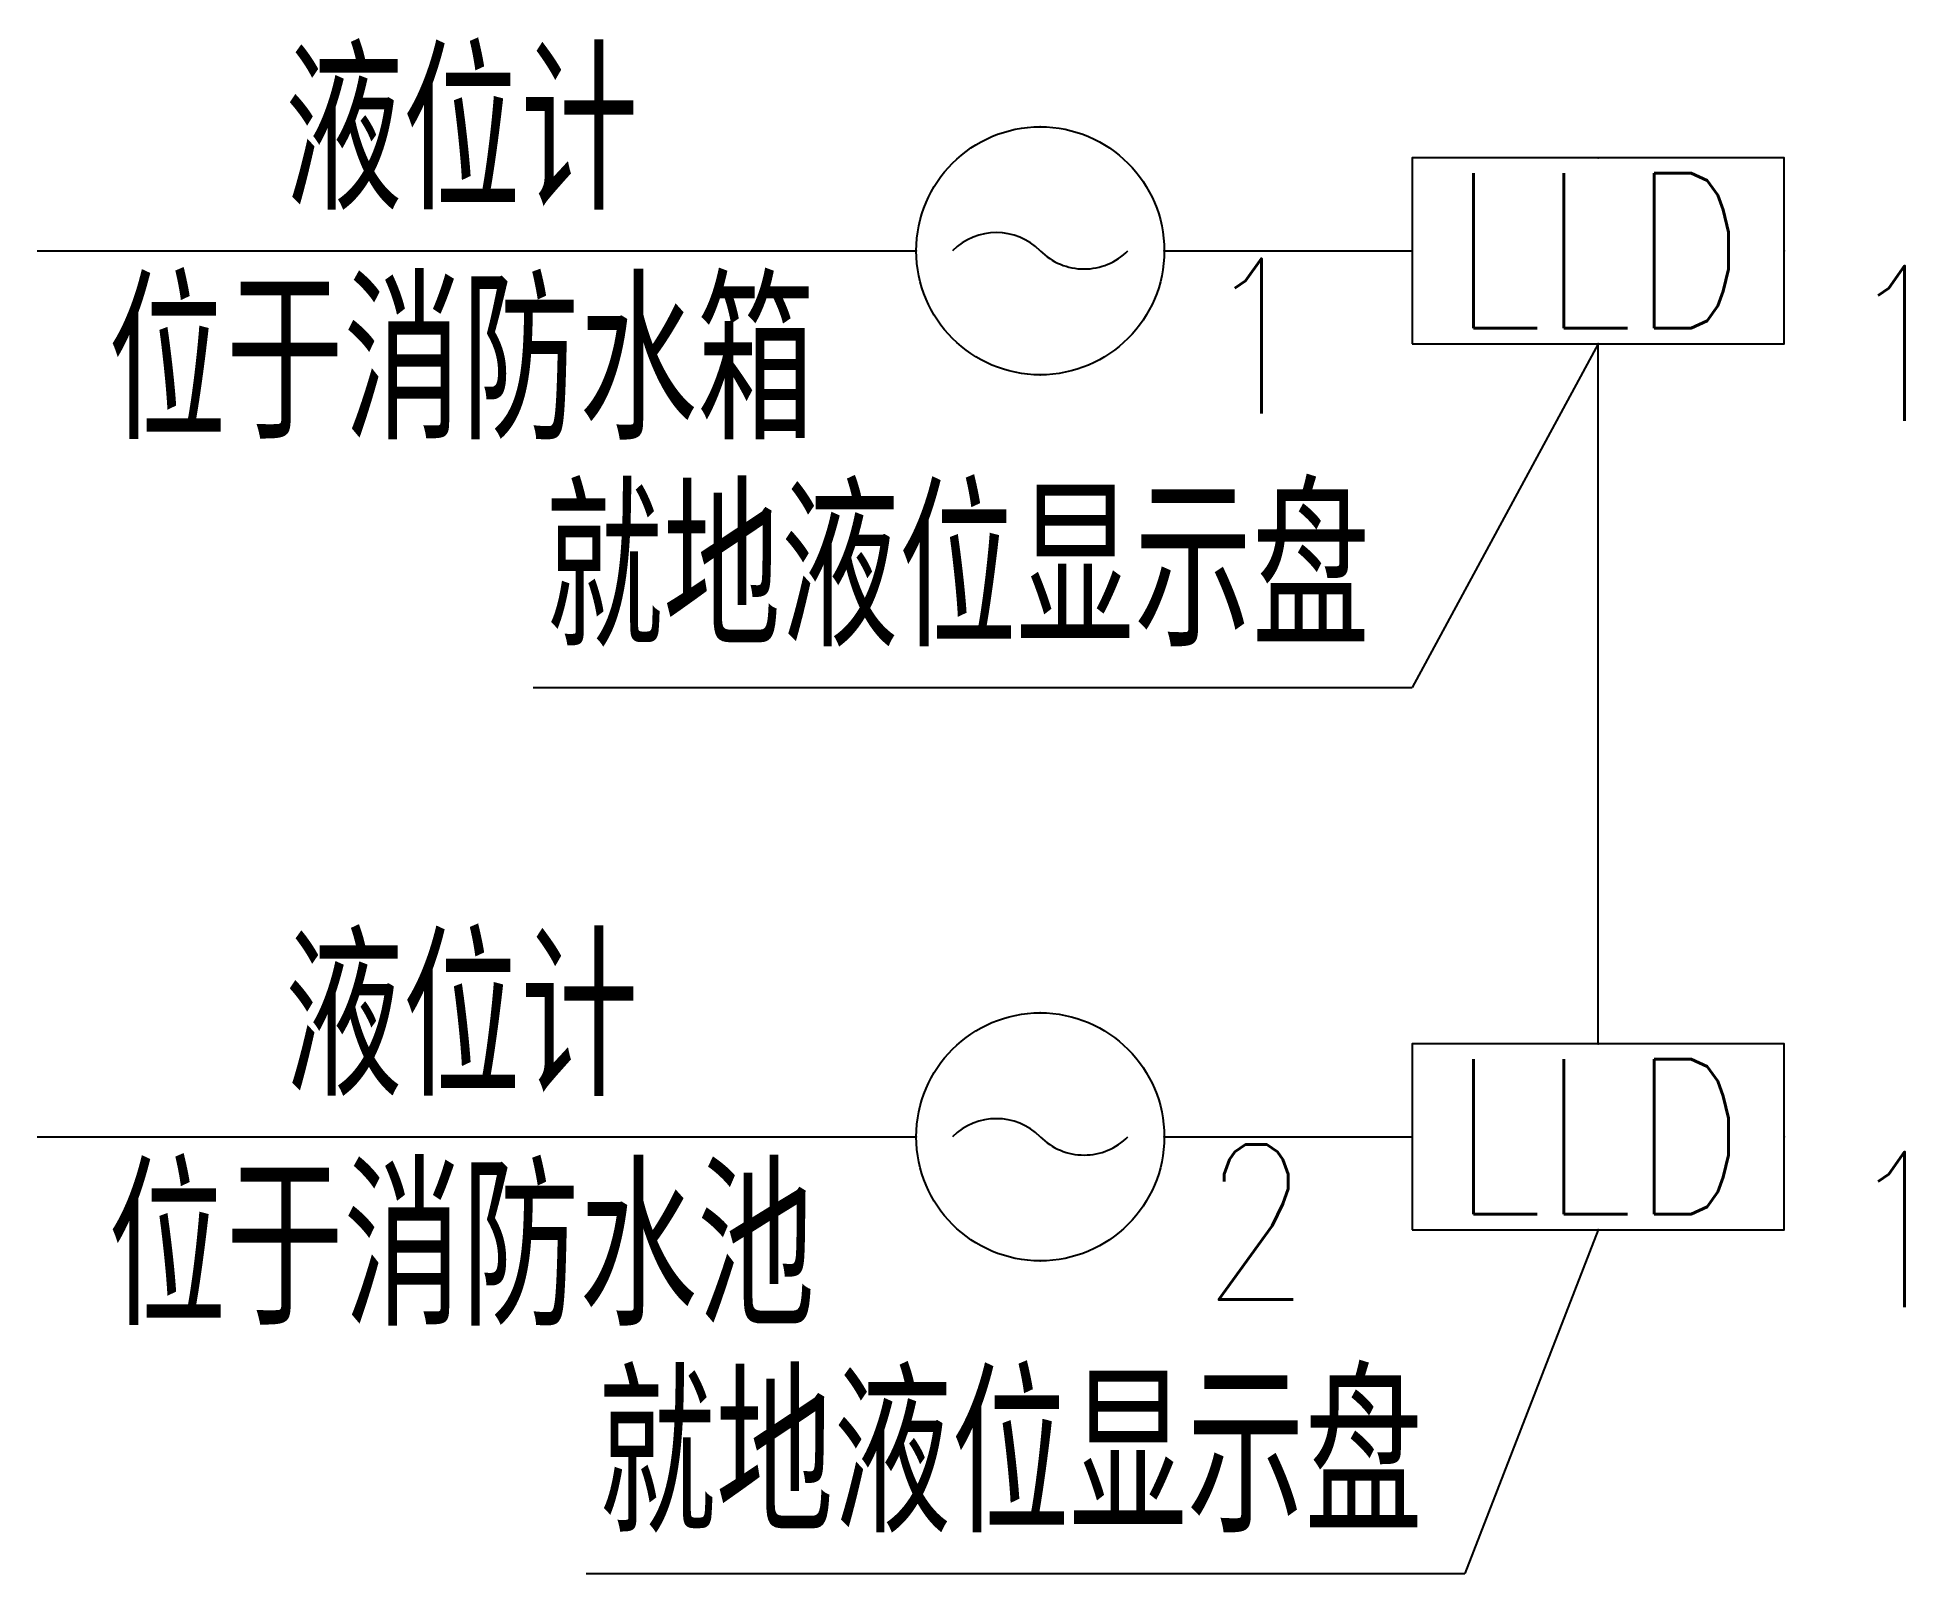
# Model space of a CAD drawing. Header units: millimetres. Extents: x 384 to 3396, y 162 to 2640.
import ezdxf
from ezdxf.enums import TextEntityAlignment as Align
from ezdxf.lldxf.tags import DXFTag

# ---------------------------------------------------------------- set-up
doc = ezdxf.new("R2010")
doc.units = ezdxf.units.MM
doc.header["$LTSCALE"] = 1000
doc.layers.add('E-EQUIP', color=4, linetype='Continuous')
doc.layers.add('E-SYST', color=7, linetype='Continuous')
doc.styles.get("Standard").update_dxf_attribs({"font": 'tjromans.shx', "width": 0.8, "bigfont": 'tj-hztxt.shx'})
tags = doc.linetypes.add('TJAD_FA_L', pattern='A,0.75,-0.05,["L",Standard,S=0.2,R=0,X=0,Y=-0.1],-0.175', length=0.975).pattern_tags.tags
tags[6] = DXFTag(74, 10)

# ---------------------------------------------------------------- blocks, each defined once
blk = doc.blocks.new('FA-35-就地液位显示盘')
blk.add_lwpolyline([(-3, 0), (3, 0), (3, 3), (-3, 3)], close=True)
for p in [(0, 3), (-3, 1.5), (3, 1.5), (0, 0)]:
    blk.add_point(p)
at = {"color": 6, "insert": (0, 1.504), "char_height": 2.5, "width": 6, "attachment_point": 5, "line_spacing_factor": 0.6}
blk.add_mtext('LLD', dxfattribs=at)
blk = doc.blocks.new('FA-36-液位计')
blk.add_circle((0, 0), 2)
at = {"color": 6}
for centre, start, end in [((-0.707, -0.707), 45, 135), ((0.707, 0.707), 225, 315)]:
    blk.add_arc(centre, 1, start, end, dxfattribs=at)
for p in [(0, 2), (-2, 0), (2, 0), (0, -2)]:
    blk.add_point(p)

msp = doc.modelspace()

# ---------------------------------------------------------------- linework, layer by layer
at = {"layer": 'E-SYST', "color": 6}
for p, q in [((383.7, 2295.6), (1801.5, 2295.6)), ((2901.5, 2145.6), (2601.5, 1591.3)), ((1183.7, 1591.3), (2601.5, 1591.3)), ((383.7, 866.8), (1801.5, 866.8)), ((2901.5, 716.8), (2686.6, 162.5)), ((1268.8, 162.5), (2686.6, 162.5))]:
    msp.add_line(p, q, dxfattribs=at)
at = {"layer": 'E-SYST', "color": 11}
for p, q in [((2201.5, 2295.6), (2601.5, 2295.6)), ((2201.5, 866.8), (2601.5, 866.8))]:
    msp.add_line(p, q, dxfattribs=at)
at = {"layer": 'E-SYST', "color": 1, "linetype": 'TJAD_FA_L'}
msp.add_line((2901.5, 1016.8), (2901.5, 2145.6), dxfattribs=at)

# ---------------------------------------------------------------- block references
at = {"layer": 'E-EQUIP', "xscale": 100, "yscale": 100, "zscale": 100}
for name, p in [('FA-36-液位计', (2001.5, 2295.6)), ('FA-35-就地液位显示盘', (2901.5, 2145.6)), ('FA-36-液位计', (2001.5, 866.8)), ('FA-35-就地液位显示盘', (2901.5, 716.8))]:
    msp.add_blockref(name, p, dxfattribs=at)

# ---------------------------------------------------------------- texts
at = {"layer": 'E-SYST', "color": 6, "width": 0.8}
for s, p in [('液位计', (1068, 2361.7)), ('位于消防水箱', (1068, 1991.4)), ('就地液位显示盘', (1868, 1657.4)), ('液位计', (1068, 932.9)), ('位于消防水池', (1068, 562.6)), ('就地液位显示盘', (1953.1, 228.6))]:
    msp.add_text(s, height=250, dxfattribs=at).set_placement(p, align=Align.CENTER)
for s, p in [('1', (2264, 2033.1)), ('1', (3301.5, 2021.2)), ('2', (2264, 604.3)), ('1', (3301.5, 592.4))]:
    msp.add_text(s, height=250, dxfattribs=at).set_placement(p)

doc.saveas('drawing.dxf')
